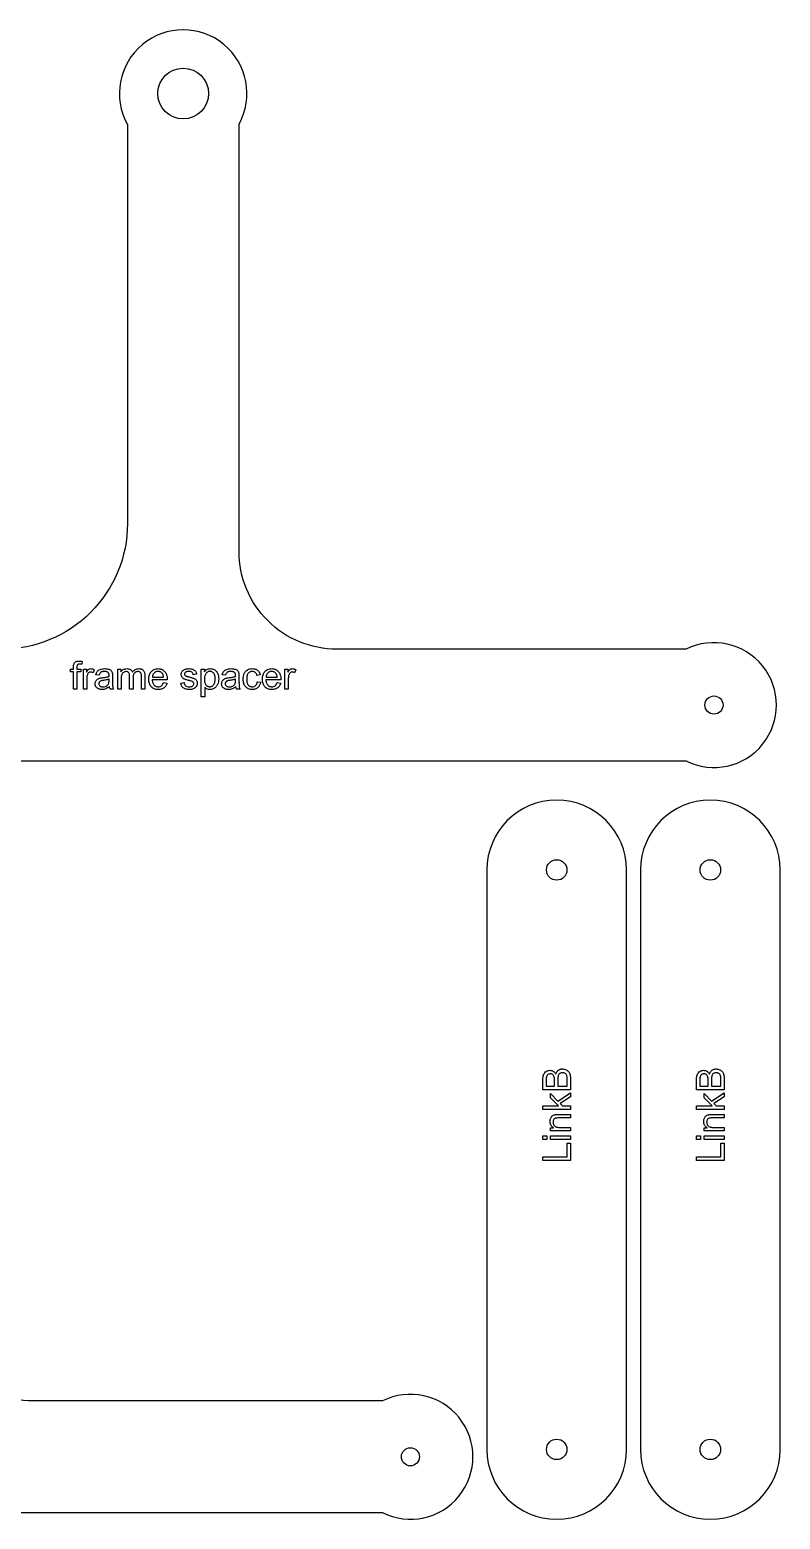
# Model space of a CAD drawing. Header units: millimetres. Extents: x 18 to 1175, y 18 to 1174.
# Drawn here: x 853 to 1175, y 18 to 658 of the extents above; entities that cross this region are included whole.
import ezdxf

# ---------------------------------------------------------------- set-up
doc = ezdxf.new("R2010")
doc.units = ezdxf.units.MM
doc.layers.add('cut', color=5, linetype='Continuous', true_color=0x0000ff)
doc.layers.add('line engraving', color=1, linetype='Continuous', true_color=0xff0000)

msp = doc.modelspace()

# ---------------------------------------------------------------- linework, layer by layer
at = {"layer": 'cut', "color": 5, "true_color": 0x0000ff}
for points in [[(942.88, 433.86), (942.88, 617.46, 1.695342), (894.94, 617.36), (894.94, 445.86, -0.414214), (840.94, 391.86), (702.88, 391.86, 1.618034), (702.88, 343.86), (1134.88, 343.86, 1.618034), (1134.88, 391.86), (984.88, 391.86, -0.414214)], [(812.5, 110.83), (812.5, 294.43, 1.695342), (764.55, 294.33), (764.55, 122.83, -0.414214), (710.55, 68.83), (572.5, 68.83, 1.618034), (572.5, 20.83), (1004.5, 20.83, 1.618034), (1004.5, 68.83), (854.5, 68.83, -0.414214)], [(1109.33, 297, 1), (1049.33, 297), (1049.33, 48, 1), (1109.33, 48)], [(1175.33, 297, 1), (1115.33, 297), (1115.33, 48, 1), (1175.33, 48)]]:
    msp.add_lwpolyline(points, format="xyb", close=True, dxfattribs=at)
for centre, radius in [((918.88, 630.66), 10.9), ((1146.88, 367.86), 3.9), ((1079.33, 297), 4.4), ((1145.33, 297), 4.4), ((1079.33, 48), 4.4), ((1145.33, 48), 4.4), ((1016.5, 44.83), 3.9)]:
    msp.add_circle(centre, radius, dxfattribs=at)
at = {"layer": 'line engraving', "color": 1, "true_color": 0xff0000}
for points in [[(871.79, 374.72), (871.79, 382.18), (870.51, 382.18), (870.51, 383.31), (871.79, 383.31), (871.79, 384.23), (871.8, 384.63), (871.83, 384.98), (871.88, 385.28), (871.95, 385.52), (872.07, 385.78), (872.24, 386.03), (872.44, 386.24), (872.69, 386.43), (872.98, 386.59), (873.32, 386.7), (873.72, 386.76), (874.17, 386.79), (874.49, 386.78), (874.82, 386.75), (875.17, 386.7), (875.53, 386.64), (875.31, 385.37), (875.09, 385.4), (874.87, 385.43), (874.66, 385.45), (874.45, 385.45), (874.15, 385.43), (873.89, 385.38), (873.68, 385.29), (873.52, 385.17), (873.4, 384.99), (873.31, 384.76), (873.26, 384.46), (873.24, 384.11), (873.24, 383.31), (874.92, 383.31), (874.92, 382.18), (873.24, 382.18), (873.24, 374.72), (871.79, 374.72)], [(876.03, 374.72), (876.03, 383.31), (877.34, 383.31), (877.34, 382.01), (877.59, 382.43), (877.83, 382.77), (878.05, 383.03), (878.27, 383.22), (878.49, 383.34), (878.71, 383.44), (878.95, 383.49), (879.2, 383.51), (879.57, 383.48), (879.95, 383.39), (880.32, 383.24), (880.7, 383.04), (880.2, 381.69), (879.93, 381.83), (879.66, 381.93), (879.4, 381.98), (879.13, 382), (878.9, 381.99), (878.68, 381.93), (878.47, 381.84), (878.27, 381.72), (878.1, 381.56), (877.95, 381.37), (877.83, 381.16), (877.73, 380.92), (877.62, 380.52), (877.55, 380.11), (877.5, 379.67), (877.49, 379.22), (877.49, 374.72), (876.03, 374.72)], [(887.17, 375.78), (886.77, 375.46), (886.38, 375.2), (885.99, 374.98), (885.61, 374.81), (885.23, 374.69), (884.84, 374.6), (884.43, 374.55), (884.01, 374.53), (883.66, 374.54), (883.34, 374.57), (883.04, 374.63), (882.76, 374.7), (882.49, 374.8), (882.25, 374.92), (882.03, 375.06), (881.83, 375.22), (881.65, 375.4), (881.5, 375.59), (881.37, 375.79), (881.26, 376.01), (881.18, 376.24), (881.12, 376.47), (881.08, 376.73), (881.07, 376.99), (881.09, 377.3), (881.14, 377.59), (881.23, 377.87), (881.36, 378.14), (881.51, 378.39), (881.69, 378.61), (881.89, 378.81), (882.11, 378.98), (882.35, 379.13), (882.61, 379.26), (882.88, 379.37), (883.16, 379.46), (883.4, 379.51), (883.7, 379.57), (884.05, 379.62), (884.45, 379.67), (884.88, 379.73), (885.28, 379.78), (885.65, 379.84), (885.98, 379.9), (886.29, 379.97), (886.58, 380.04), (886.83, 380.1), (887.05, 380.18), (887.05, 380.31), (887.06, 380.42), (887.06, 380.5), (887.06, 380.56), (887.05, 380.77), (887.03, 380.97), (887, 381.15), (886.96, 381.31), (886.9, 381.46), (886.83, 381.6), (886.74, 381.71), (886.65, 381.81), (886.5, 381.93), (886.33, 382.03), (886.15, 382.11), (885.95, 382.18), (885.74, 382.23), (885.5, 382.27), (885.25, 382.3), (884.99, 382.3), (884.74, 382.3), (884.51, 382.28), (884.29, 382.25), (884.09, 382.21), (883.91, 382.16), (883.75, 382.1), (883.6, 382.03), (883.47, 381.94), (883.24, 381.73), (883.04, 381.44), (882.88, 381.09), (882.75, 380.67), (881.32, 380.86), (881.44, 381.3), (881.58, 381.69), (881.76, 382.04), (881.96, 382.34), (882.21, 382.6), (882.51, 382.84), (882.85, 383.04), (883.25, 383.21), (883.69, 383.34), (884.16, 383.43), (884.66, 383.49), (885.2, 383.51), (885.72, 383.49), (886.19, 383.44), (886.62, 383.36), (886.99, 383.25), (887.31, 383.11), (887.58, 382.96), (887.81, 382.79), (888, 382.6), (888.15, 382.39), (888.27, 382.15), (888.37, 381.89), (888.45, 381.61), (888.48, 381.38), (888.5, 381.09), (888.52, 380.71), (888.52, 380.26), (888.52, 378.32), (888.52, 377.84), (888.53, 377.4), (888.54, 377.01), (888.55, 376.67), (888.56, 376.37), (888.57, 376.12), (888.59, 375.91), (888.62, 375.75), (888.67, 375.49), (888.75, 375.23), (888.86, 374.97), (888.98, 374.72), (887.46, 374.72), (887.36, 374.96), (887.28, 375.21), (887.21, 375.49), (887.17, 375.78)], [(887.05, 379.04), (886.84, 378.96), (886.6, 378.88), (886.34, 378.81), (886.06, 378.74), (885.75, 378.67), (885.42, 378.6), (885.06, 378.54), (884.67, 378.49), (884.26, 378.42), (883.91, 378.35), (883.62, 378.27), (883.4, 378.19), (883.23, 378.1), (883.07, 377.99), (882.94, 377.87), (882.83, 377.72), (882.74, 377.56), (882.68, 377.39), (882.64, 377.21), (882.63, 377.03), (882.65, 376.75), (882.74, 376.5), (882.87, 376.26), (883.07, 376.06), (883.31, 375.89), (883.61, 375.77), (883.96, 375.69), (884.36, 375.67), (884.77, 375.69), (885.15, 375.76), (885.51, 375.88), (885.85, 376.04), (886.16, 376.24), (886.42, 376.47), (886.64, 376.74), (886.82, 377.05), (886.92, 377.32), (886.99, 377.66), (887.04, 378.05), (887.05, 378.5), (887.05, 379.04)], [(890.78, 374.72), (890.78, 383.31), (892.08, 383.31), (892.08, 382.11), (892.3, 382.41), (892.55, 382.68), (892.84, 382.92), (893.16, 383.12), (893.51, 383.29), (893.88, 383.41), (894.27, 383.48), (894.69, 383.51), (895.14, 383.48), (895.56, 383.41), (895.93, 383.29), (896.25, 383.11), (896.54, 382.89), (896.77, 382.64), (896.97, 382.34), (897.11, 382), (897.38, 382.36), (897.66, 382.66), (897.96, 382.92), (898.29, 383.13), (898.63, 383.3), (898.99, 383.41), (899.37, 383.49), (899.77, 383.51), (900.08, 383.5), (900.37, 383.46), (900.64, 383.41), (900.9, 383.33), (901.13, 383.23), (901.35, 383.11), (901.55, 382.97), (901.73, 382.8), (901.89, 382.61), (902.03, 382.4), (902.15, 382.16), (902.25, 381.9), (902.32, 381.62), (902.38, 381.31), (902.41, 380.98), (902.42, 380.62), (902.42, 374.72), (900.97, 374.72), (900.97, 380.14), (900.96, 380.54), (900.94, 380.89), (900.89, 381.17), (900.83, 381.39), (900.75, 381.58), (900.63, 381.74), (900.49, 381.89), (900.32, 382.01), (900.12, 382.11), (899.91, 382.19), (899.69, 382.23), (899.44, 382.25), (899.22, 382.24), (899.01, 382.21), (898.81, 382.16), (898.61, 382.1), (898.43, 382.01), (898.26, 381.91), (898.09, 381.79), (897.94, 381.64), (897.8, 381.48), (897.68, 381.3), (897.57, 381.09), (897.49, 380.86), (897.42, 380.61), (897.38, 380.33), (897.35, 380.04), (897.34, 379.71), (897.34, 374.72), (895.88, 374.72), (895.88, 380.31), (895.86, 380.76), (895.8, 381.15), (895.68, 381.49), (895.53, 381.76), (895.43, 381.88), (895.32, 381.97), (895.2, 382.06), (895.06, 382.13), (894.91, 382.18), (894.74, 382.22), (894.56, 382.24), (894.36, 382.25), (894.06, 382.23), (893.77, 382.17), (893.49, 382.06), (893.23, 381.92), (892.98, 381.74), (892.78, 381.52), (892.61, 381.27), (892.47, 380.98), (892.37, 380.63), (892.29, 380.22), (892.25, 379.73), (892.24, 379.18), (892.24, 374.72), (890.78, 374.72)], [(910.46, 377.49), (911.97, 377.3), (911.87, 376.98), (911.75, 376.68), (911.61, 376.4), (911.46, 376.13), (911.28, 375.89), (911.09, 375.66), (910.88, 375.45), (910.65, 375.26), (910.4, 375.09), (910.13, 374.94), (909.85, 374.81), (909.55, 374.71), (909.24, 374.63), (908.9, 374.57), (908.55, 374.54), (908.19, 374.53), (907.73, 374.55), (907.29, 374.6), (906.88, 374.69), (906.5, 374.82), (906.14, 374.98), (905.8, 375.18), (905.49, 375.42), (905.2, 375.69), (904.94, 375.99), (904.72, 376.33), (904.53, 376.69), (904.37, 377.08), (904.25, 377.51), (904.16, 377.96), (904.11, 378.44), (904.1, 378.95), (904.11, 379.47), (904.16, 379.97), (904.25, 380.44), (904.37, 380.87), (904.53, 381.28), (904.72, 381.65), (904.95, 382), (905.21, 382.31), (905.5, 382.59), (905.81, 382.84), (906.14, 383.04), (906.49, 383.21), (906.87, 383.34), (907.26, 383.43), (907.67, 383.49), (908.11, 383.51), (908.53, 383.49), (908.93, 383.44), (909.31, 383.34), (909.67, 383.22), (910.01, 383.05), (910.34, 382.85), (910.64, 382.61), (910.92, 382.34), (911.18, 382.03), (911.4, 381.69), (911.59, 381.32), (911.74, 380.92), (911.86, 380.5), (911.95, 380.04), (912, 379.55), (912.01, 379.04), (912.01, 378.96), (912.01, 378.87), (912.01, 378.77), (912.01, 378.65), (905.6, 378.65), (905.63, 378.3), (905.68, 377.98), (905.75, 377.68), (905.84, 377.4), (905.95, 377.14), (906.08, 376.9), (906.23, 376.68), (906.4, 376.48), (906.59, 376.3), (906.78, 376.15), (906.99, 376.02), (907.21, 375.91), (907.44, 375.83), (907.68, 375.77), (907.93, 375.74), (908.2, 375.73), (908.58, 375.75), (908.94, 375.83), (909.27, 375.96), (909.56, 376.15), (909.83, 376.39), (910.07, 376.69), (910.28, 377.06), (910.46, 377.49)], [(905.68, 379.84), (910.48, 379.84), (910.45, 380.11), (910.41, 380.35), (910.35, 380.58), (910.29, 380.79), (910.22, 380.99), (910.13, 381.17), (910.04, 381.33), (909.93, 381.47), (909.75, 381.67), (909.55, 381.84), (909.35, 381.98), (909.13, 382.1), (908.9, 382.19), (908.65, 382.26), (908.39, 382.3), (908.12, 382.31), (907.88, 382.3), (907.64, 382.27), (907.42, 382.22), (907.2, 382.14), (906.99, 382.05), (906.8, 381.93), (906.61, 381.8), (906.44, 381.64), (906.28, 381.47), (906.13, 381.28), (906.01, 381.07), (905.91, 380.86), (905.82, 380.62), (905.76, 380.38), (905.71, 380.12), (905.68, 379.84)], [(917.82, 377.29), (919.26, 377.51), (919.34, 377.11), (919.48, 376.75), (919.68, 376.44), (919.93, 376.19), (920.24, 375.99), (920.59, 375.84), (921.01, 375.76), (921.48, 375.73), (921.72, 375.73), (921.95, 375.75), (922.16, 375.78), (922.35, 375.83), (922.53, 375.89), (922.69, 375.96), (922.84, 376.04), (922.97, 376.14), (923.18, 376.35), (923.33, 376.58), (923.42, 376.83), (923.45, 377.09), (923.43, 377.33), (923.35, 377.53), (923.21, 377.72), (923.02, 377.87), (922.94, 377.92), (922.82, 377.97), (922.68, 378.03), (922.5, 378.09), (922.3, 378.15), (922.08, 378.22), (921.82, 378.29), (921.54, 378.36), (921.15, 378.46), (920.8, 378.56), (920.47, 378.65), (920.18, 378.74), (919.92, 378.83), (919.69, 378.91), (919.49, 378.99), (919.32, 379.06), (919.02, 379.23), (918.77, 379.42), (918.56, 379.63), (918.38, 379.88), (918.24, 380.15), (918.14, 380.43), (918.08, 380.72), (918.06, 381.03), (918.07, 381.32), (918.12, 381.59), (918.21, 381.85), (918.32, 382.1), (918.46, 382.33), (918.63, 382.55), (918.82, 382.74), (919.04, 382.91), (919.22, 383.03), (919.44, 383.14), (919.69, 383.24), (919.96, 383.33), (920.26, 383.41), (920.57, 383.47), (920.89, 383.5), (921.22, 383.51), (921.71, 383.49), (922.17, 383.44), (922.6, 383.34), (923, 383.22), (923.35, 383.06), (923.66, 382.87), (923.92, 382.66), (924.12, 382.43), (924.29, 382.16), (924.43, 381.85), (924.54, 381.49), (924.63, 381.1), (923.2, 380.9), (923.13, 381.22), (923.01, 381.49), (922.85, 381.74), (922.64, 381.94), (922.38, 382.1), (922.08, 382.22), (921.73, 382.29), (921.33, 382.31), (921.08, 382.31), (920.86, 382.29), (920.65, 382.26), (920.47, 382.23), (920.3, 382.18), (920.14, 382.12), (920.01, 382.06), (919.89, 381.98), (919.71, 381.81), (919.57, 381.62), (919.49, 381.42), (919.47, 381.2), (919.48, 381.07), (919.51, 380.93), (919.57, 380.81), (919.64, 380.69), (919.74, 380.58), (919.87, 380.48), (920.02, 380.39), (920.2, 380.31), (920.27, 380.28), (920.36, 380.25), (920.48, 380.22), (920.63, 380.17), (920.81, 380.12), (921.01, 380.07), (921.23, 380), (921.49, 379.93), (921.86, 379.83), (922.2, 379.74), (922.52, 379.64), (922.8, 379.56), (923.05, 379.48), (923.28, 379.4), (923.48, 379.33), (923.64, 379.26), (923.93, 379.11), (924.19, 378.94), (924.41, 378.73), (924.6, 378.49), (924.75, 378.23), (924.86, 377.93), (924.93, 377.6), (924.95, 377.25), (924.92, 376.89), (924.84, 376.54), (924.71, 376.2), (924.53, 375.88), (924.29, 375.57), (924.01, 375.31), (923.68, 375.08), (923.3, 374.88), (922.89, 374.73), (922.45, 374.62), (921.98, 374.55), (921.49, 374.53), (921.08, 374.54), (920.7, 374.57), (920.34, 374.63), (920.01, 374.7), (919.71, 374.8), (919.42, 374.92), (919.17, 375.06), (918.94, 375.23), (918.73, 375.41), (918.54, 375.61), (918.37, 375.84), (918.22, 376.09), (918.09, 376.36), (917.98, 376.65), (917.89, 376.96), (917.82, 377.29)], [(926.68, 371.43), (926.68, 383.31), (928.01, 383.31), (928.01, 382.2), (928.25, 382.51), (928.51, 382.77), (928.78, 383), (929.07, 383.18), (929.38, 383.32), (929.72, 383.43), (930.09, 383.49), (930.5, 383.51), (931.03, 383.47), (931.54, 383.37), (932, 383.19), (932.44, 382.94), (932.84, 382.63), (933.18, 382.26), (933.47, 381.83), (933.71, 381.34), (933.9, 380.82), (934.03, 380.26), (934.11, 379.69), (934.14, 379.08), (934.11, 378.44), (934.02, 377.83), (933.87, 377.25), (933.67, 376.71), (933.54, 376.45), (933.4, 376.21), (933.25, 375.99), (933.09, 375.78), (932.91, 375.58), (932.72, 375.4), (932.51, 375.24), (932.29, 375.09), (931.83, 374.85), (931.37, 374.67), (930.89, 374.56), (930.39, 374.53), (930.04, 374.55), (929.7, 374.61), (929.39, 374.7), (929.09, 374.84), (928.81, 375), (928.56, 375.18), (928.34, 375.39), (928.14, 375.61), (928.14, 371.43), (926.68, 371.43)], [(928, 378.97), (928.01, 378.57), (928.04, 378.2), (928.09, 377.85), (928.17, 377.53), (928.26, 377.24), (928.38, 376.97), (928.51, 376.73), (928.67, 376.52), (928.84, 376.33), (929.02, 376.17), (929.21, 376.04), (929.41, 375.92), (929.62, 375.84), (929.84, 375.78), (930.06, 375.74), (930.3, 375.73), (930.54, 375.74), (930.77, 375.78), (930.99, 375.84), (931.2, 375.93), (931.4, 376.05), (931.6, 376.19), (931.78, 376.36), (931.96, 376.55), (932.12, 376.77), (932.26, 377.01), (932.38, 377.29), (932.48, 377.59), (932.55, 377.93), (932.61, 378.29), (932.64, 378.68), (932.65, 379.09), (932.64, 379.49), (932.61, 379.86), (932.56, 380.21), (932.48, 380.53), (932.39, 380.82), (932.27, 381.09), (932.13, 381.33), (931.98, 381.55), (931.8, 381.74), (931.62, 381.91), (931.43, 382.05), (931.23, 382.16), (931.03, 382.25), (930.81, 382.32), (930.59, 382.36), (930.36, 382.37), (930.13, 382.35), (929.91, 382.31), (929.69, 382.25), (929.49, 382.15), (929.28, 382.03), (929.09, 381.88), (928.9, 381.7), (928.72, 381.5), (928.55, 381.27), (928.4, 381.01), (928.28, 380.74), (928.18, 380.43), (928.1, 380.1), (928.04, 379.75), (928.01, 379.37), (928, 378.97)], [(941.5, 375.78), (941.1, 375.46), (940.71, 375.2), (940.32, 374.98), (939.94, 374.81), (939.56, 374.69), (939.17, 374.6), (938.76, 374.55), (938.34, 374.53), (937.99, 374.54), (937.67, 374.57), (937.37, 374.63), (937.09, 374.7), (936.82, 374.8), (936.58, 374.92), (936.36, 375.06), (936.16, 375.22), (935.98, 375.4), (935.83, 375.59), (935.7, 375.79), (935.59, 376.01), (935.51, 376.24), (935.45, 376.47), (935.41, 376.73), (935.4, 376.99), (935.42, 377.3), (935.47, 377.59), (935.56, 377.87), (935.69, 378.14), (935.84, 378.39), (936.02, 378.61), (936.22, 378.81), (936.44, 378.98), (936.68, 379.13), (936.94, 379.26), (937.21, 379.37), (937.49, 379.46), (937.73, 379.51), (938.03, 379.57), (938.38, 379.62), (938.78, 379.67), (939.21, 379.73), (939.61, 379.78), (939.98, 379.84), (940.31, 379.9), (940.62, 379.97), (940.91, 380.04), (941.16, 380.1), (941.38, 380.18), (941.38, 380.31), (941.39, 380.42), (941.39, 380.5), (941.39, 380.56), (941.38, 380.77), (941.36, 380.97), (941.33, 381.15), (941.29, 381.31), (941.23, 381.46), (941.16, 381.6), (941.07, 381.71), (940.98, 381.81), (940.83, 381.93), (940.66, 382.03), (940.48, 382.11), (940.28, 382.18), (940.07, 382.23), (939.83, 382.27), (939.58, 382.3), (939.32, 382.3), (939.07, 382.3), (938.84, 382.28), (938.62, 382.25), (938.42, 382.21), (938.24, 382.16), (938.08, 382.1), (937.93, 382.03), (937.8, 381.94), (937.57, 381.73), (937.37, 381.44), (937.21, 381.09), (937.08, 380.67), (935.65, 380.86), (935.77, 381.3), (935.91, 381.69), (936.08, 382.04), (936.29, 382.34), (936.54, 382.6), (936.84, 382.84), (937.18, 383.04), (937.58, 383.21), (938.02, 383.34), (938.49, 383.43), (938.99, 383.49), (939.53, 383.51), (940.05, 383.49), (940.52, 383.44), (940.95, 383.36), (941.32, 383.25), (941.64, 383.11), (941.91, 382.96), (942.14, 382.79), (942.33, 382.6), (942.48, 382.39), (942.6, 382.15), (942.7, 381.89), (942.78, 381.61), (942.81, 381.38), (942.83, 381.09), (942.85, 380.71), (942.85, 380.26), (942.85, 378.32), (942.85, 377.84), (942.86, 377.4), (942.87, 377.01), (942.88, 376.67), (942.89, 376.37), (942.9, 376.12), (942.92, 375.91), (942.95, 375.75), (943, 375.49), (943.08, 375.23), (943.19, 374.97), (943.31, 374.72), (941.79, 374.72), (941.69, 374.96), (941.61, 375.21), (941.54, 375.49), (941.5, 375.78)], [(941.38, 379.04), (941.17, 378.96), (940.93, 378.88), (940.67, 378.81), (940.39, 378.74), (940.08, 378.67), (939.74, 378.6), (939.39, 378.54), (939, 378.49), (938.59, 378.42), (938.24, 378.35), (937.95, 378.27), (937.73, 378.19), (937.56, 378.1), (937.4, 377.99), (937.27, 377.87), (937.16, 377.72), (937.07, 377.56), (937.01, 377.39), (936.97, 377.21), (936.96, 377.03), (936.98, 376.75), (937.07, 376.5), (937.2, 376.26), (937.4, 376.06), (937.64, 375.89), (937.94, 375.77), (938.29, 375.69), (938.69, 375.67), (939.1, 375.69), (939.48, 375.76), (939.84, 375.88), (940.18, 376.04), (940.49, 376.24), (940.75, 376.47), (940.97, 376.74), (941.15, 377.05), (941.25, 377.32), (941.32, 377.66), (941.37, 378.05), (941.38, 378.5), (941.38, 379.04)], [(950.72, 377.87), (952.15, 377.68), (952.08, 377.32), (951.98, 376.98), (951.87, 376.66), (951.73, 376.36), (951.57, 376.08), (951.38, 375.83), (951.18, 375.59), (950.95, 375.37), (950.7, 375.17), (950.44, 375), (950.16, 374.86), (949.87, 374.74), (949.57, 374.65), (949.25, 374.58), (948.92, 374.54), (948.57, 374.53), (948.14, 374.55), (947.73, 374.6), (947.35, 374.69), (946.98, 374.82), (946.64, 374.98), (946.32, 375.18), (946.02, 375.41), (945.74, 375.68), (945.49, 375.99), (945.27, 376.32), (945.08, 376.69), (944.93, 377.08), (944.82, 377.51), (944.73, 377.97), (944.68, 378.46), (944.66, 378.99), (944.69, 379.66), (944.78, 380.29), (944.92, 380.88), (945.13, 381.42), (945.25, 381.67), (945.39, 381.91), (945.54, 382.13), (945.71, 382.33), (945.89, 382.52), (946.09, 382.69), (946.3, 382.85), (946.53, 382.99), (947.01, 383.22), (947.51, 383.38), (948.04, 383.48), (948.58, 383.51), (948.92, 383.5), (949.25, 383.46), (949.56, 383.41), (949.85, 383.33), (950.13, 383.23), (950.39, 383.11), (950.64, 382.97), (950.87, 382.8), (951.08, 382.61), (951.27, 382.41), (951.45, 382.19), (951.6, 381.94), (951.73, 381.68), (951.84, 381.4), (951.94, 381.11), (952.01, 380.79), (950.59, 380.57), (950.47, 380.98), (950.31, 381.33), (950.12, 381.63), (949.88, 381.87), (949.61, 382.07), (949.31, 382.2), (948.99, 382.28), (948.64, 382.31), (948.37, 382.3), (948.11, 382.26), (947.87, 382.2), (947.64, 382.11), (947.42, 382), (947.22, 381.87), (947.03, 381.71), (946.85, 381.52), (946.69, 381.31), (946.55, 381.07), (946.43, 380.8), (946.33, 380.5), (946.26, 380.18), (946.2, 379.82), (946.17, 379.44), (946.16, 379.03), (946.17, 378.61), (946.2, 378.22), (946.25, 377.86), (946.33, 377.53), (946.42, 377.23), (946.53, 376.96), (946.67, 376.72), (946.82, 376.51), (947, 376.33), (947.18, 376.17), (947.38, 376.03), (947.59, 375.92), (947.81, 375.84), (948.05, 375.78), (948.29, 375.74), (948.56, 375.73), (948.97, 375.76), (949.34, 375.86), (949.68, 376.02), (949.99, 376.25), (950.12, 376.39), (950.25, 376.55), (950.36, 376.73), (950.46, 376.92), (950.54, 377.13), (950.61, 377.36), (950.67, 377.61), (950.72, 377.87)], [(959.27, 377.49), (960.78, 377.3), (960.68, 376.98), (960.56, 376.68), (960.43, 376.4), (960.27, 376.13), (960.1, 375.89), (959.9, 375.66), (959.69, 375.45), (959.46, 375.26), (959.21, 375.09), (958.95, 374.94), (958.66, 374.81), (958.36, 374.71), (958.05, 374.63), (957.72, 374.57), (957.37, 374.54), (957, 374.53), (956.54, 374.55), (956.11, 374.6), (955.7, 374.69), (955.31, 374.82), (954.95, 374.98), (954.61, 375.18), (954.3, 375.42), (954.01, 375.69), (953.75, 375.99), (953.53, 376.33), (953.34, 376.69), (953.18, 377.08), (953.06, 377.51), (952.98, 377.96), (952.93, 378.44), (952.91, 378.95), (952.93, 379.47), (952.98, 379.97), (953.06, 380.44), (953.19, 380.87), (953.34, 381.28), (953.54, 381.65), (953.76, 382), (954.02, 382.31), (954.31, 382.59), (954.62, 382.84), (954.95, 383.04), (955.31, 383.21), (955.68, 383.34), (956.07, 383.43), (956.49, 383.49), (956.92, 383.51), (957.34, 383.49), (957.74, 383.44), (958.12, 383.34), (958.49, 383.22), (958.83, 383.05), (959.15, 382.85), (959.45, 382.61), (959.74, 382.34), (959.99, 382.03), (960.21, 381.69), (960.4, 381.32), (960.55, 380.92), (960.67, 380.5), (960.76, 380.04), (960.81, 379.55), (960.83, 379.04), (960.83, 378.96), (960.83, 378.87), (960.82, 378.77), (960.82, 378.65), (954.41, 378.65), (954.44, 378.3), (954.49, 377.98), (954.56, 377.68), (954.65, 377.4), (954.76, 377.14), (954.89, 376.9), (955.04, 376.68), (955.21, 376.48), (955.4, 376.3), (955.6, 376.15), (955.8, 376.02), (956.02, 375.91), (956.25, 375.83), (956.49, 375.77), (956.75, 375.74), (957.01, 375.73), (957.4, 375.75), (957.75, 375.83), (958.08, 375.96), (958.38, 376.15), (958.64, 376.39), (958.88, 376.69), (959.09, 377.06), (959.27, 377.49)], [(954.49, 379.84), (959.29, 379.84), (959.26, 380.11), (959.22, 380.35), (959.17, 380.58), (959.1, 380.79), (959.03, 380.99), (958.94, 381.17), (958.85, 381.33), (958.74, 381.47), (958.56, 381.67), (958.37, 381.84), (958.16, 381.98), (957.94, 382.1), (957.71, 382.19), (957.46, 382.26), (957.21, 382.3), (956.94, 382.31), (956.69, 382.3), (956.45, 382.27), (956.23, 382.22), (956.01, 382.14), (955.81, 382.05), (955.61, 381.93), (955.43, 381.8), (955.25, 381.64), (955.09, 381.47), (954.95, 381.28), (954.82, 381.07), (954.72, 380.86), (954.63, 380.62), (954.57, 380.38), (954.52, 380.12), (954.49, 379.84)], [(962.59, 374.72), (962.59, 383.31), (963.9, 383.31), (963.9, 382.01), (964.15, 382.43), (964.38, 382.77), (964.61, 383.03), (964.83, 383.22), (965.05, 383.34), (965.27, 383.44), (965.51, 383.49), (965.76, 383.51), (966.13, 383.48), (966.5, 383.39), (966.88, 383.24), (967.26, 383.04), (966.76, 381.69), (966.49, 381.83), (966.22, 381.93), (965.96, 381.98), (965.69, 382), (965.46, 381.99), (965.24, 381.93), (965.03, 381.84), (964.83, 381.72), (964.66, 381.56), (964.51, 381.37), (964.38, 381.16), (964.29, 380.92), (964.18, 380.52), (964.11, 380.11), (964.06, 379.67), (964.05, 379.22), (964.05, 374.72), (962.59, 374.72)], [(1085.26, 202.53), (1073.4, 202.53), (1073.4, 206.98), (1073.41, 207.31), (1073.42, 207.63), (1073.45, 207.92), (1073.49, 208.21), (1073.54, 208.47), (1073.6, 208.72), (1073.68, 208.95), (1073.76, 209.16), (1073.97, 209.55), (1074.22, 209.89), (1074.52, 210.19), (1074.87, 210.45), (1075.25, 210.65), (1075.64, 210.8), (1076.03, 210.88), (1076.44, 210.91), (1076.81, 210.89), (1077.17, 210.81), (1077.53, 210.68), (1077.87, 210.5), (1078.19, 210.27), (1078.47, 209.98), (1078.73, 209.64), (1078.95, 209.25), (1079.04, 209.51), (1079.14, 209.76), (1079.25, 209.99), (1079.38, 210.21), (1079.52, 210.4), (1079.67, 210.59), (1079.84, 210.76), (1080.03, 210.91), (1080.22, 211.04), (1080.42, 211.16), (1080.64, 211.26), (1080.86, 211.34), (1081.08, 211.41), (1081.32, 211.45), (1081.57, 211.48), (1081.82, 211.49), (1082.23, 211.46), (1082.63, 211.4), (1083.01, 211.29), (1083.37, 211.13), (1083.71, 210.95), (1084.01, 210.74), (1084.26, 210.51), (1084.48, 210.26), (1084.66, 209.99), (1084.82, 209.68), (1084.95, 209.34), (1085.06, 208.97), (1085.15, 208.55), (1085.21, 208.1), (1085.25, 207.6), (1085.26, 207.05), (1085.26, 202.53)], [(1151.26, 202.53), (1139.4, 202.53), (1139.4, 206.98), (1139.41, 207.31), (1139.42, 207.63), (1139.45, 207.92), (1139.49, 208.21), (1139.54, 208.47), (1139.6, 208.72), (1139.68, 208.95), (1139.76, 209.16), (1139.97, 209.55), (1140.22, 209.89), (1140.52, 210.19), (1140.87, 210.45), (1141.25, 210.65), (1141.64, 210.8), (1142.03, 210.88), (1142.44, 210.91), (1142.81, 210.89), (1143.17, 210.81), (1143.53, 210.68), (1143.87, 210.5), (1144.19, 210.27), (1144.47, 209.98), (1144.73, 209.64), (1144.95, 209.25), (1145.04, 209.51), (1145.14, 209.76), (1145.25, 209.99), (1145.38, 210.21), (1145.52, 210.4), (1145.67, 210.59), (1145.84, 210.76), (1146.03, 210.91), (1146.22, 211.04), (1146.42, 211.16), (1146.64, 211.26), (1146.86, 211.34), (1147.08, 211.41), (1147.32, 211.45), (1147.57, 211.48), (1147.82, 211.49), (1148.23, 211.46), (1148.63, 211.4), (1149.01, 211.29), (1149.37, 211.13), (1149.71, 210.95), (1150.01, 210.74), (1150.26, 210.51), (1150.48, 210.26), (1150.66, 209.99), (1150.82, 209.68), (1150.95, 209.34), (1151.06, 208.97), (1151.15, 208.55), (1151.21, 208.1), (1151.25, 207.6), (1151.26, 207.05), (1151.26, 202.53)], [(1078.38, 204.1), (1078.38, 206.67), (1078.38, 207.15), (1078.35, 207.56), (1078.31, 207.9), (1078.25, 208.16), (1078.14, 208.44), (1078.01, 208.69), (1077.85, 208.89), (1077.66, 209.06), (1077.44, 209.2), (1077.19, 209.29), (1076.92, 209.35), (1076.62, 209.37), (1076.33, 209.35), (1076.07, 209.3), (1075.82, 209.21), (1075.58, 209.08), (1075.37, 208.93), (1075.2, 208.74), (1075.07, 208.52), (1074.97, 208.27), (1074.93, 208.13), (1074.89, 207.96), (1074.87, 207.77), (1074.84, 207.56), (1074.82, 207.32), (1074.81, 207.06), (1074.8, 206.78), (1074.8, 206.47), (1074.8, 204.1), (1078.38, 204.1)], [(1083.86, 204.1), (1083.86, 207.05), (1083.86, 207.41), (1083.85, 207.7), (1083.83, 207.94), (1083.8, 208.12), (1083.75, 208.38), (1083.68, 208.62), (1083.59, 208.83), (1083.48, 209.03), (1083.36, 209.2), (1083.2, 209.36), (1083.03, 209.5), (1082.82, 209.63), (1082.6, 209.73), (1082.36, 209.8), (1082.1, 209.85), (1081.82, 209.86), (1081.5, 209.84), (1081.2, 209.78), (1080.93, 209.67), (1080.67, 209.52), (1080.44, 209.33), (1080.25, 209.12), (1080.1, 208.86), (1079.98, 208.58), (1079.9, 208.24), (1079.83, 207.84), (1079.8, 207.38), (1079.78, 206.84), (1079.78, 204.1), (1083.86, 204.1)], [(1144.38, 204.1), (1144.38, 206.67), (1144.38, 207.15), (1144.35, 207.56), (1144.31, 207.9), (1144.25, 208.16), (1144.14, 208.44), (1144.01, 208.69), (1143.85, 208.89), (1143.66, 209.06), (1143.44, 209.2), (1143.19, 209.29), (1142.92, 209.35), (1142.62, 209.37), (1142.33, 209.35), (1142.07, 209.3), (1141.82, 209.21), (1141.58, 209.08), (1141.37, 208.93), (1141.2, 208.74), (1141.07, 208.52), (1140.97, 208.27), (1140.93, 208.13), (1140.89, 207.96), (1140.87, 207.77), (1140.84, 207.56), (1140.82, 207.32), (1140.81, 207.06), (1140.8, 206.78), (1140.8, 206.47), (1140.8, 204.1), (1144.38, 204.1)], [(1149.86, 204.1), (1149.86, 207.05), (1149.86, 207.41), (1149.85, 207.7), (1149.83, 207.94), (1149.8, 208.12), (1149.75, 208.38), (1149.68, 208.62), (1149.59, 208.83), (1149.48, 209.03), (1149.36, 209.2), (1149.2, 209.36), (1149.03, 209.5), (1148.82, 209.63), (1148.6, 209.73), (1148.36, 209.8), (1148.1, 209.85), (1147.82, 209.86), (1147.5, 209.84), (1147.2, 209.78), (1146.93, 209.67), (1146.67, 209.52), (1146.44, 209.33), (1146.25, 209.12), (1146.1, 208.86), (1145.98, 208.58), (1145.9, 208.24), (1145.83, 207.84), (1145.8, 207.38), (1145.78, 206.84), (1145.78, 204.1), (1149.86, 204.1)], [(1085.26, 194.13), (1073.4, 194.13), (1073.4, 195.59), (1080.16, 195.59), (1076.67, 199.04), (1076.67, 200.92), (1079.86, 197.64), (1085.26, 201.25), (1085.26, 199.46), (1080.87, 196.62), (1081.86, 195.59), (1085.26, 195.59), (1085.26, 194.13)], [(1151.26, 194.13), (1139.4, 194.13), (1139.4, 195.59), (1146.16, 195.59), (1142.67, 199.04), (1142.67, 200.92), (1145.86, 197.64), (1151.26, 201.25), (1151.26, 199.46), (1146.87, 196.62), (1147.86, 195.59), (1151.26, 195.59), (1151.26, 194.13)], [(1085.26, 184.91), (1076.67, 184.91), (1076.67, 186.22), (1077.89, 186.22), (1077.56, 186.47), (1077.27, 186.75), (1077.03, 187.05), (1076.83, 187.38), (1076.67, 187.73), (1076.56, 188.12), (1076.5, 188.52), (1076.48, 188.96), (1076.49, 189.34), (1076.55, 189.7), (1076.63, 190.05), (1076.75, 190.38), (1076.91, 190.69), (1077.08, 190.95), (1077.27, 191.18), (1077.49, 191.36), (1077.72, 191.51), (1077.98, 191.63), (1078.26, 191.74), (1078.56, 191.81), (1078.8, 191.85), (1079.12, 191.87), (1079.51, 191.89), (1079.98, 191.89), (1085.26, 191.89), (1085.26, 190.44), (1080.04, 190.44), (1079.62, 190.43), (1079.26, 190.39), (1078.95, 190.34), (1078.7, 190.27), (1078.5, 190.17), (1078.31, 190.03), (1078.14, 189.86), (1078, 189.66), (1077.89, 189.44), (1077.8, 189.19), (1077.75, 188.93), (1077.74, 188.65), (1077.75, 188.42), (1077.77, 188.2), (1077.82, 187.99), (1077.89, 187.78), (1077.97, 187.59), (1078.07, 187.4), (1078.19, 187.22), (1078.33, 187.04), (1078.49, 186.89), (1078.69, 186.75), (1078.92, 186.63), (1079.18, 186.54), (1079.48, 186.46), (1079.81, 186.41), (1080.17, 186.38), (1080.57, 186.37), (1085.26, 186.37), (1085.26, 184.91)], [(1151.26, 184.91), (1142.67, 184.91), (1142.67, 186.22), (1143.89, 186.22), (1143.56, 186.47), (1143.27, 186.75), (1143.03, 187.05), (1142.83, 187.38), (1142.67, 187.73), (1142.56, 188.12), (1142.5, 188.52), (1142.48, 188.96), (1142.49, 189.34), (1142.55, 189.7), (1142.63, 190.05), (1142.75, 190.38), (1142.91, 190.69), (1143.08, 190.95), (1143.27, 191.18), (1143.49, 191.36), (1143.72, 191.51), (1143.98, 191.63), (1144.26, 191.74), (1144.56, 191.81), (1144.8, 191.85), (1145.12, 191.87), (1145.51, 191.89), (1145.98, 191.89), (1151.26, 191.89), (1151.26, 190.44), (1146.04, 190.44), (1145.62, 190.43), (1145.26, 190.39), (1144.95, 190.34), (1144.7, 190.27), (1144.5, 190.17), (1144.31, 190.03), (1144.14, 189.86), (1144, 189.66), (1143.89, 189.44), (1143.8, 189.19), (1143.75, 188.93), (1143.74, 188.65), (1143.75, 188.42), (1143.77, 188.2), (1143.82, 187.99), (1143.89, 187.78), (1143.97, 187.59), (1144.07, 187.4), (1144.19, 187.22), (1144.33, 187.04), (1144.49, 186.89), (1144.69, 186.75), (1144.92, 186.63), (1145.18, 186.54), (1145.48, 186.46), (1145.81, 186.41), (1146.17, 186.38), (1146.57, 186.37), (1151.26, 186.37), (1151.26, 184.91)], [(1075.08, 181.24), (1073.4, 181.24), (1073.4, 182.7), (1075.08, 182.7), (1075.08, 181.24)], [(1085.26, 172.14), (1073.4, 172.14), (1073.4, 173.71), (1083.86, 173.71), (1083.86, 179.55), (1085.26, 179.55), (1085.26, 172.14)], [(1085.26, 181.24), (1076.67, 181.24), (1076.67, 182.7), (1085.26, 182.7), (1085.26, 181.24)], [(1141.08, 181.24), (1139.4, 181.24), (1139.4, 182.7), (1141.08, 182.7), (1141.08, 181.24)], [(1151.26, 172.14), (1139.4, 172.14), (1139.4, 173.71), (1149.86, 173.71), (1149.86, 179.55), (1151.26, 179.55), (1151.26, 172.14)], [(1151.26, 181.24), (1142.67, 181.24), (1142.67, 182.7), (1151.26, 182.7), (1151.26, 181.24)]]:
    msp.add_lwpolyline(points, dxfattribs=at)

doc.saveas('drawing.dxf')
